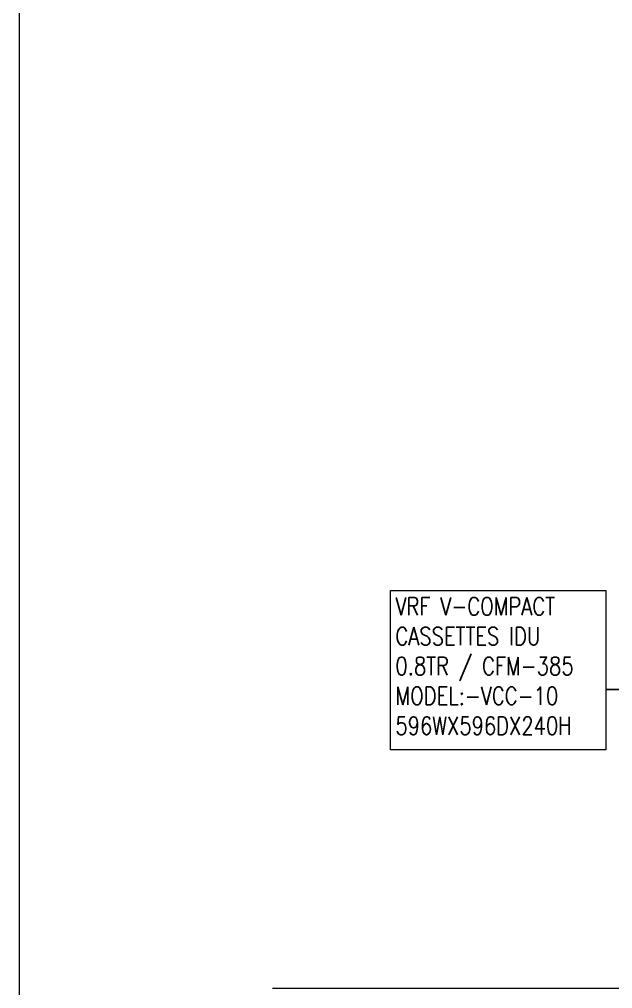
# Model space of a CAD drawing. Header units: millimetres. Extents: x -81374 to 485233, y -39075 to 157313.
# Drawn here: x 16899 to 23523, y 11680 to 22506 of the extents above; entities that cross this region are included whole.
import ezdxf
from ezdxf.enums import TextEntityAlignment as Align

# ---------------------------------------------------------------- set-up
doc = ezdxf.new("R2010")
doc.units = ezdxf.units.MM
for name, color, linetype, lineweight in [('G-IMPT', 8, 'Continuous', 5), ('M-HVAC-EQUIP TEXT', 230, 'Continuous', 0), ('VRF -COPPER PIPE', 4, 'Continuous', 9)]:
    doc.layers.add(name, color=color, linetype=linetype, lineweight=lineweight)
doc.layers.add('M-HVAC ELLIPTICAL DUCT', color=6, linetype='Continuous')
doc.styles.add('HVAC TEXT', font='Romans.shx', dxfattribs={"width": 0.8, "height": 100})
doc.styles.get("Standard").update_dxf_attribs({"font": 'arial.ttf'})
doc.dimstyles.new('HVAC DIM', dxfattribs={"dimtxt": 100, "dimasz": 200, "dimexe": 50, "dimexo": 50, "dimgap": 50, "dimtad": 1, "dimtoh": 1, "dimdec": 0, "dimzin": 0, "dimdsep": 46, "dimtxsty": 'HVAC TEXT', "dimcen": 50, "dimclrd": 7, "dimclre": 7, "dimclrt": 7, "dimadec": 0, "dimazin": 0, "dimtfac": 1, "dimtdec": 0, "dimtofl": 0, "dimtmove": 0, "dimatfit": 3, "dimfxl": 1, "dimtolj": 1, "dimtzin": 0, "dimarcsym": 0})

# ---------------------------------------------------------------- blocks, each defined once
blk = doc.blocks.new('floor plan 1')
at = {"layer": 'G-IMPT', "color": 8, "linetype": 'Continuous'}
blk.add_line((41272, 0), (41272, -82350), dxfattribs=at)
at = {"layer": 'G-IMPT', "color": 8, "ltscale": 500}
blk.add_line((32446, -50755), (38444, -50755), dxfattribs=at)
blk.add_line((32446, -50755), (38444, -50755), dxfattribs=at)
for rotation, p in [(359.9992, (39681, -4990, 0)), (359.9992, (35887, -10139, 0)), (270.0008, (28873, -20643, 0)), (359.9992, (11975, -26935, 0)), (359.9992, (15268, -26935, 0)), (359.9992, (26686, -26988, 0)), (270.0008, (15861, -28615, 0)), (89.9992, (23698, -33301, 0)), (89.9992, (23598, -35338, 0)), (89.9992, (23598, -37388, 0)), (359.9992, (13750, -37782, 0)), (89.9992, (23698, -40747, 0)), (89.9992, (23598, -44302, 0)), (89.9992, (23598, -46399, 0)), (89.9992, (23698, -48340, 0)), (89.9992, (23698, -54280, 0)), (359.9992, (27418, -55702, 0)), (89.9992, (9672, -65857, 0)), (359.9992, (4684, -67403, 0)), (359.9992, (8737, -67403, 0))]:
    blk.add_attdef('PARTITIONTYPE', text='', height=200, rotation=rotation, dxfattribs=at).set_placement(p, align=Align.MIDDLE_CENTER)

msp = doc.modelspace()

# ---------------------------------------------------------------- linework, layer by layer
at = {"layer": 'VRF -COPPER PIPE', "color": 0, "elevation": 0}
msp.add_lwpolyline([(21041.6, 16128.3), (23448.5, 16128.3), (23448.5, 14348.5), (21041.6, 14348.5)], close=True, dxfattribs=at)

# ---------------------------------------------------------------- block references
at = {"linetype": 'Continuous', "rotation": 180}
msp.add_blockref('floor plan 1', (58170.8, -39075.4), dxfattribs=at)

# ---------------------------------------------------------------- texts
at = {"layer": 'M-HVAC-EQUIP TEXT', "color": 0, "insert": (21098.5, 16049.7, 0), "char_height": 200, "width": 2764.508, "attachment_point": 1, "style": 'HVAC TEXT'}
msp.add_mtext('{\\H0.99999x;VRF V-COMPACT CASSETTES IDU\\P0.8TR / CFM-385\\PMODEL:-VCC-10\\P596WX596DX240H}', dxfattribs=at)

# ---------------------------------------------------------------- leaders
at = {"layer": 'M-HVAC ELLIPTICAL DUCT', "linetype": 'Continuous'}
msp.add_leader([(32796.8, 15019.2), (23448.5, 15019.2)], dimstyle='HVAC DIM', dxfattribs=at)

doc.saveas('drawing.dxf')
